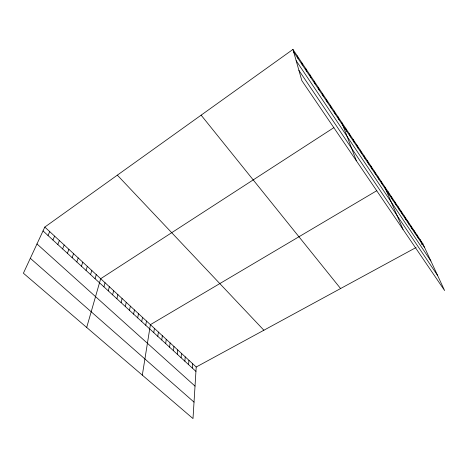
<?xml version="1.0" encoding="UTF-8"?>
<svg xmlns="http://www.w3.org/2000/svg" width="468" height="468" viewBox="0 0 468 468"><rect width="100%" height="100%" fill="white"/><g stroke="black" fill="none" stroke-linecap="round" stroke-linejoin="round"><path stroke-width="0.7" d="M44.811 227.074L196.215 367.011L192.997 418.573L23.4 273.213L44.811 227.074L292.945 49.427L422.891 243.81L444.6 290.54L301.848 80.631L292.945 49.427M192.284 368.018L192.588 363.659M188.586 364.625L188.926 360.272M184.86 361.202L185.229 356.856M181.098 357.745L181.496 353.41M177.302 354.258L177.735 349.929M173.47 350.743L173.938 346.419M169.603 347.192L170.106 342.88M165.701 343.606L166.239 339.306M161.764 339.984L162.332 335.696M157.786 336.334L158.395 332.052M153.773 332.643L154.417 328.378M142.319 375.137L150.398 324.663L376.81 190.687M145.747 325.272L146.466 321.03M141.74 321.592L142.494 317.357M137.691 317.877L138.487 313.654M133.608 314.127L134.445 309.915M129.49 310.337L130.361 306.142M125.325 306.517L126.243 302.334M121.124 302.656L122.084 298.49M116.883 298.76L117.883 294.612M112.601 294.828L113.642 290.692M108.278 290.856L109.36 286.732M103.914 286.849L105.043 282.742M86.691 327.46L100.678 278.706L333.918 127.612M95.051 278.706L96.273 274.634M90.558 274.576L91.822 270.522M86.018 270.405L87.329 266.368M81.432 266.193L82.795 262.174M76.799 261.94L78.209 257.938M72.119 257.64L73.581 253.662M67.392 253.299L68.907 249.345M62.618 248.917L64.186 244.98M57.798 244.483L59.418 240.57M52.925 240.008L54.598 236.118M47.999 235.486L49.731 231.619M196.215 367.011L416.116 247.49M421.656 244.477L422.891 243.81M30.321 258.307L194.021 402.117M36.978 243.957L195.021 386.1M43.027 230.917L195.94 371.381M117.339 175.149L263.882 330.232M201.129 115.157L340.587 288.54M298.923 70.393L437.598 275.471M296.156 60.682L430.847 260.945M293.67 51.977L424.704 247.718M419.86 239.283L421.656 243.167M416.807 234.714L418.579 238.569M413.718 230.092L415.473 233.93M410.594 225.418L412.331 229.232M407.441 220.703L409.155 224.488M404.253 215.929L405.943 219.691M401.029 211.109L402.696 214.847M397.771 206.236L399.42 209.945M394.477 201.31L396.103 204.99M391.149 196.332L392.746 199.982M387.785 191.295L389.358 194.916M384.38 186.206L403.047 229.443M381.04 181.215L382.567 184.772M377.67 176.167L379.168 179.689M374.254 171.06L375.728 174.558M370.808 165.906L372.253 169.363M367.321 160.688L368.737 164.116M363.794 155.417L365.186 158.804M360.231 150.082L361.589 153.434M356.628 144.694L357.956 148.005M352.983 139.242L354.282 142.518M349.298 133.725L350.561 136.966M345.571 128.15L346.806 131.344M341.798 122.511L356.37 160.805M337.984 116.807L339.154 119.919M334.129 111.033L335.258 114.098M330.227 105.195L331.321 108.219M326.278 99.286L327.337 102.264M322.282 93.313L323.3 96.238M318.24 87.264L319.223 90.143M314.145 81.145L315.093 83.971M310.009 74.956L310.91 77.729M305.82 68.691L306.68 71.405M301.579 62.343L302.398 65.011M297.285 55.926L298.058 58.535"/></g></svg>
